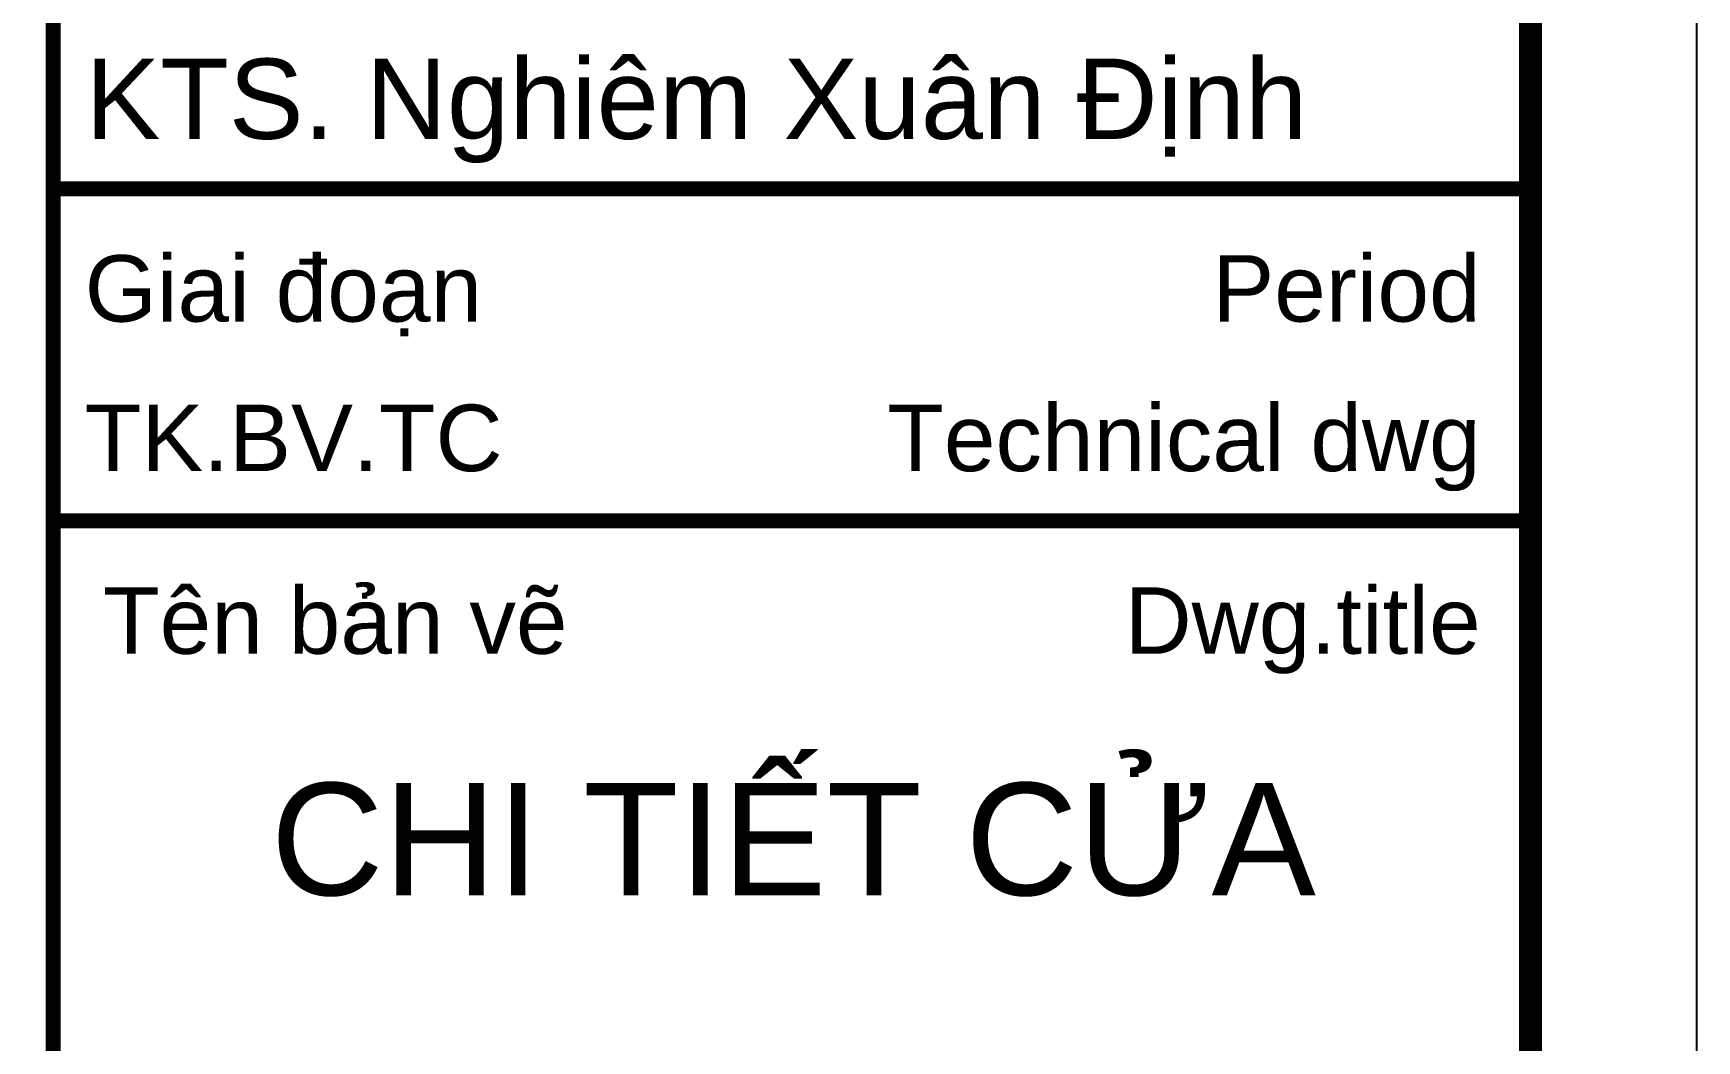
# Model space of a CAD drawing. Header units: millimetres. Extents: x -229618 to 2906, y -178063 to 96806.
# Drawn here: x -9297 to -7743, y -64725 to -63784 of the extents above; entities that cross this region are included whole.
import ezdxf
from ezdxf.enums import TextEntityAlignment as Align

# ---------------------------------------------------------------- set-up
doc = ezdxf.new("R2010")
doc.units = ezdxf.units.MM
doc.header["$LTSCALE"] = 200
doc.header["$MEASUREMENT"] = 0
doc.layers.get('DEFPOINTS').update_dxf_attribs({"linetype": 'CONTINUOUS'})
doc.layers.add('in', color=203, linetype='CONTINUOUS', lineweight=5, plot=False)
doc.layers.add('KHUNGTEN', color=7, linetype='CONTINUOUS')
doc.styles.add('Arial iso', font='vnarial_0.ttf')
doc.styles.add('TEXT1', font='Vhavan_0.ttf', dxfattribs={"height": 200})

# ---------------------------------------------------------------- blocks, each defined once
blk = doc.blocks.new('KhungA3')
at = {"layer": 'DEFPOINTS', "color": 8}
blk.add_lwpolyline([(-3.738, 3.813), (416.305, 3.813), (416.305, 300.813), (-3.738, 300.813)], close=True, dxfattribs=at)
at = {"layer": 'KHUNGTEN', "color": 4}
for points, const_width in [([(7.542, 8.987), (411.131, 8.987), (411.131, 295.639), (7.542, 295.639)], 0.724), ([(365.131, 295.639), (411.131, 295.639), (411.131, 8.987), (365.131, 8.987)], 0.466)]:
    blk.add_lwpolyline(points, close=True, dxfattribs=dict(at, const_width=const_width))
at = {"layer": 'KHUNGTEN', "color": 4, "const_width": 0.466}
for points in [[(365.131, 69.008), (411.131, 69.008)], [(365.131, 58.66), (411.131, 58.66)]]:
    blk.add_lwpolyline(points, dxfattribs=at)
at = {"layer": 'KHUNGTEN', "color": 7, "style": 'Arial iso', "width": 1}
for s, height, p in [('KTS. Nghiªm Xu©n §Þnh', 2.5, (366.139, 70.561)), ('TK.BV.TC', 2.0697, (366.115, 60.212))]:
    blk.add_text(s, height=height, dxfattribs=at).set_placement(p)
at = {"layer": 'KHUNGTEN', "color": 8, "style": 'Arial iso', "width": 1}
for s, p in [('Giai ®o¹n', (366.115, 64.869)), ('Tªn b¶n vÏ', (366.683, 54.521))]:
    blk.add_text(s, height=2.0697, dxfattribs=at).set_placement(p)
for s, p in [('Period', (409.579, 64.869)), ('Dwg.title', (409.579, 54.521))]:
    blk.add_text(s, height=2.0697, dxfattribs=at).set_placement(p, align=Align.RIGHT)
at = {"layer": 'KHUNGTEN', "color": 7, "style": 'Arial iso', "width": 1}
blk.add_text('Technical dwg', height=2.06969, dxfattribs=at).set_placement((409.579, 60.212), align=Align.RIGHT)

msp = doc.modelspace()

# ---------------------------------------------------------------- linework, layer by layer
at = {"layer": 'in', "linetype": 'Continuous'}
msp.add_lwpolyline([(-20344.3, -56974.9), (-7743, -56974.9), (-7743, -65884.9), (-20344.3, -65884.9)], close=True, dxfattribs=at)

# ---------------------------------------------------------------- block references
at = {"layer": 'KHUNGTEN'}
ref = msp.add_blockref('KhungA3', (-20232.2, -65999.3), dxfattribs=dict(at, xscale=30, yscale=30, zscale=30.00000000000154))
ref.add_attrib('TENBANVE', '    chi tiÕt cöa   ', dxfattribs={"color": 1, "height": 105, "style": 'TEXT1', "width": 1.103239}).set_placement((-9237.2, -64589.3), (-7977.2, -64589.3), align=Align.FIT)

doc.saveas('drawing.dxf')
